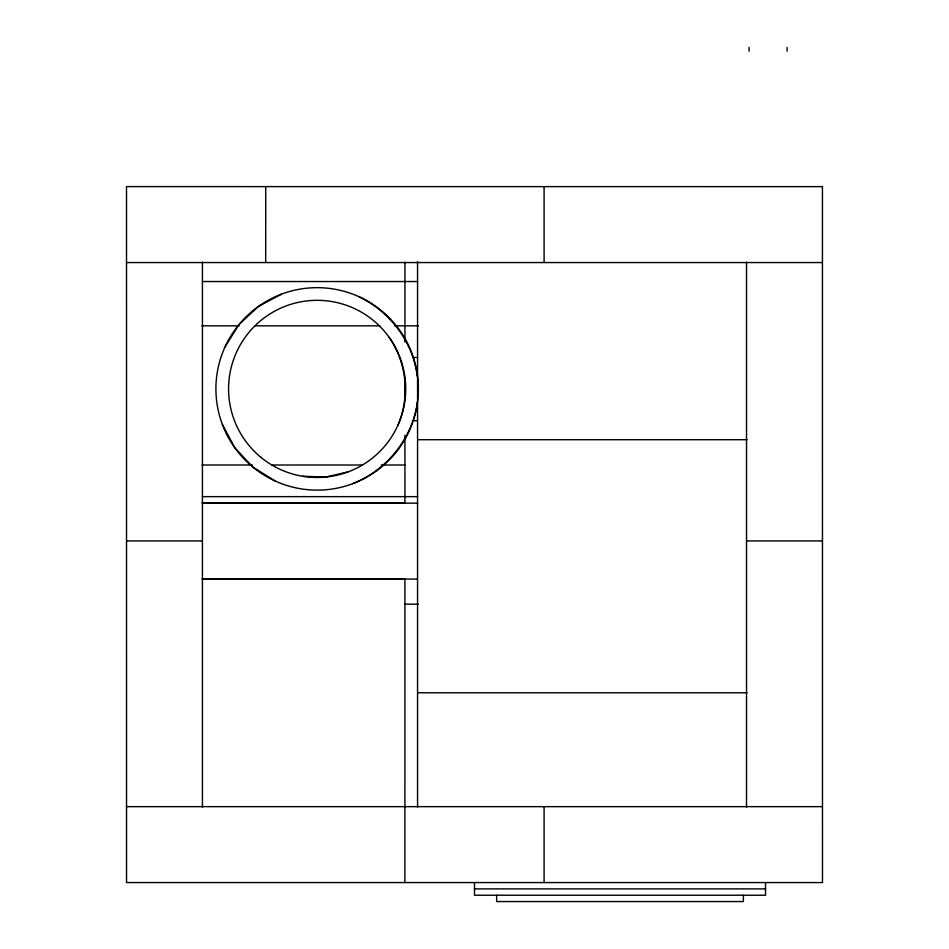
<?xml version="1.0" encoding="UTF-8"?>
<svg xmlns="http://www.w3.org/2000/svg" width="949" height="949" viewBox="0 0 949 949"><rect width="100%" height="100%" fill="white"/><g stroke="black" fill="none" stroke-linecap="round" stroke-linejoin="round"><path stroke-width="1.42" d="M417.097 402.779L417.002 405.52C410.561 440.573 385.84 470.609 352.684 483.682M397.785 425.555C410.205 396.955 406.919 363.076 389.209 337.393M224.996 347.002L238.982 324.582L258.294 306.539L281.616 294.107A101.223 101.223 0 0 1 417.002 405.52A101.223 101.223 0 0 1 252.825 467.062L234.794 447.75L222.363 424.428M348.236 471.831L325.721 477.05L302.612 476.268M126.514 262.553L822.463 262.553M202.457 281.533L417.56 281.533M202.066 325.827L239.089 325.827M255.376 325.827L379.754 325.827M394.559 325.827L418.26 325.827M412.886 357.453L417.56 357.453M412.364 420.727L417.56 420.727M417.56 439.707L747.1 439.707M202.066 465.01L252.41 465.01M271.663 465.01L361.984 465.01M381.237 465.01L404.926 465.01M317.144 476.766L326.978 476.766M202.457 496.647L417.56 496.647M202.078 502.97L404.926 502.97M202.457 503.16L417.56 503.16M126.514 540.93L202.434 540.93M746.543 540.93L822.463 540.93M202.066 578.89L404.926 578.89M202.457 579.08L417.56 579.08M404.926 604.193L418.26 604.193M417.56 692.77L747.1 692.77M126.514 806.65L822.463 806.65M474.5 888.893L765.523 888.893M359.042 296.752C390.098 311.687 413.005 341.782 417.228 376.195M275.257 481.048L252.825 467.062A101.223 101.223 0 0 1 281.616 294.107M787.077 47.45L787.077 51.246M765.523 882.57L765.523 895.227L474.5 895.227L474.5 882.57M749.117 47.45L749.117 51.246M746.519 262.126L746.519 807.053M743.387 895.227L743.387 901.55L496.647 901.55L496.647 895.227M544.097 186.633L544.097 262.553M544.097 806.65L544.097 882.57M417.56 261.734L417.56 807.053M404.926 262.149L404.926 342.114M404.926 377.643L404.926 396.896M404.926 435.401L404.926 503.504M404.926 579.02L404.903 882.57M265.72 186.633L265.696 262.553M202.434 262.126L202.434 807.053M822.486 186.633L126.514 186.609L126.537 882.57L822.486 882.57L822.439 186.609M260.868 457.288A88.577 88.577 0 0 0 404.523 403.444A88.577 88.577 0 0 0 286.052 305.958A88.577 88.577 0 0 0 260.868 457.288"/></g></svg>
